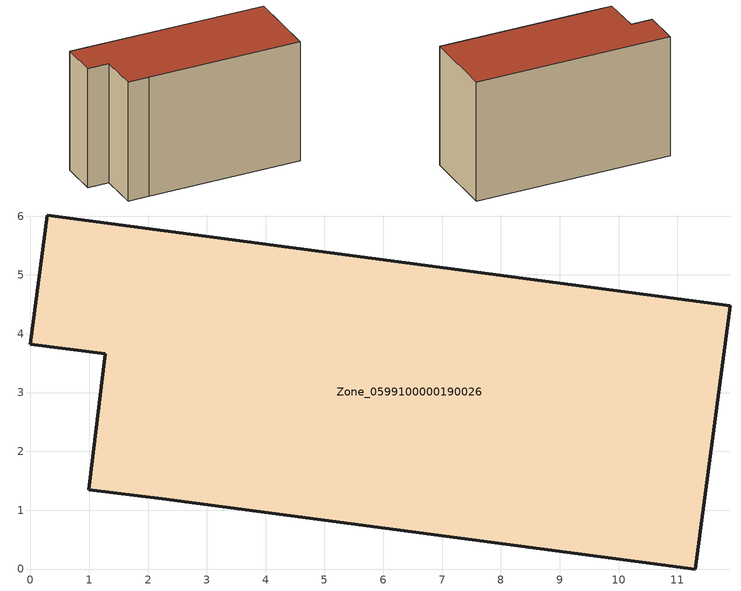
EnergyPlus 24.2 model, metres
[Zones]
Zone_0599100000190026
 floor ground (C_G): 0.29,6.02 11.9,4.48 11.3,0 2.24,1.2 0.99,1.35 1.27,3.66 0,3.82 z0
 wall outside (C_F): 11.9,4.48 0.29,6.02 0,3.82 1.27,3.66 0.99,1.35 2.24,1.2 11.3,0 11.9,4.48 z0:7.36
 roof outside (C_R): 11.3,0 11.9,4.48 0.29,6.02 0,3.82 1.27,3.66 0.99,1.35 2.24,1.2 z7.36
[BUILDING]
Pand.0599100000190026: North Axis=0; Terrain=City; Loads Convergence Tolerance Value=0.04; Temperature Convergence Tolerance Value=0.4; Solar Distribution=FullExterior; Maximum Number of Warmup Days=25; Minimum Number of Warmup Days=1
[Site:Location]
Rotterdam.The.Hague.AP_ZH_NLD Design_Conditions: Latitude=51.96; Longitude=4.45; Time Zone=1; Elevation=-4.5
[SITE:GROUNDTEMPERATURE:BUILDINGSURFACE]
18, 18, 18, 18, 18, 18, 18, 18, 18, 18, 18, 18
[MATERIAL] Thermal Absorptance=0.9; Solar Absorptance=0.7; Visible Absorptance=0.7
Name | Roughness | Thickness | Conductivity | Density | Specific Heat
G.TI.1946 | MediumSmooth | 0.15 | 1 | 540 | 1210
F.TI.1946 | Rough | 0.3 | 0.857143 | 1920 | 840
R.TI.1946 | MediumRough | 0.2 | 0.1 | 1500 | 1000
[CONSTRUCTION]
C_G: G.TI.1946
C_F: F.TI.1946
C_R: R.TI.1946
[ZONE]
Zone_0599100000190026: Type=1; Multiplier=1; Ceiling Height=Autocalculate; Volume=Autocalculate; Floor Area=autocalculate; Part of Total Floor Area=Yes
[ZONEINFILTRATION:DESIGNFLOWRATE]
Infil_Zone_0599100000190026: Zone or ZoneList or Space or SpaceList=Zone_0599100000190026; Schedule=AlwaysOn; Design Flow Rate Calculation Method=Flow/Area; Flow Rate per Floor Area=0.003; Constant Term Coefficient=1; Temperature Term Coefficient=0; Velocity Term Coefficient=0; Velocity Squared Term Coefficient=0
[HVACTEMPLATE:ZONE:IDEALLOADSAIRSYSTEM]
Zone_0599100000190026: Maximum Heating Supply Air Temperature=50; Minimum Cooling Supply Air Temperature=13; Maximum Heating Supply Air Humidity Ratio=0.0156; Minimum Cooling Supply Air Humidity Ratio=0.0077; Heating Limit=NoLimit; Cooling Limit=NoLimit; Dehumidification Control Type=ConstantSensibleHeatRatio; Cooling Sensible Heat Ratio=0.7; Dehumidification Setpoint=60; Humidification Control Type=None; Humidification Setpoint=30; Outdoor Air Method=None; Outdoor Air Flow Rate per Person=0.00944; Outdoor Air Flow Rate per Zone Floor Area=0; Outdoor Air Flow Rate per Zone=0; Demand Controlled Ventilation Type=None; Outdoor Air Economizer Type=NoEconomizer; Heat Recovery Type=None; Sensible Heat Recovery Effectiveness=0.7; Latent Heat Recovery Effectiveness=0.65
[ZONECONTROL:THERMOSTAT]
ThermostatControl_Zone_0599100000190026: Zone or ZoneList=Zone_0599100000190026; Control Type Schedule=DualSetpointControlType; Control 1=Thermostat_Zone_0599100000190026; Temperature Difference Between Cutout And Setpoint=0
[THERMOSTATSETPOINT:DUALSETPOINT]
Thermostat_Zone_0599100000190026: Heating Setpoint Temperature Schedule=HeatingSetpoint_Zone_0599100000190026; Cooling Setpoint Temperature Schedule=CoolingSetpoint_Zone_0599100000190026
[SCHEDULE:COMPACT]
HeatingSetpoint_Zone_0599100000190026: Through: 12/31, For: AllDays, Until: 24:00, 21
CoolingSetpoint_Zone_0599100000190026: Through: 12/31, For: AllDays, Until: 24:00, 24
DualSetpointControlType: Through: 12/31, For: AllDays, Until: 24:00, 4
AlwaysOn: Through: 12/31, For: AllDays, Until: 24:00, 1
